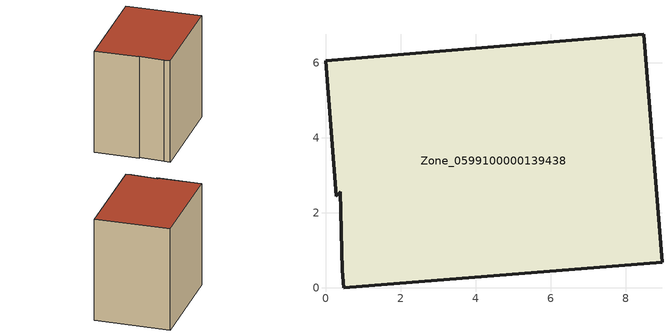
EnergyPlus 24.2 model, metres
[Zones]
Zone_0599100000139438
 floor ground (C_G): 0,6.05 8.48,6.76 8.96,0.69 0.48,0 0.44,0.47 0.4,2.56 0.29,2.44 z0
 wall outside (C_F): 8.48,6.76 0,6.05 0.29,2.44 0.4,2.56 0.44,0.47 0.48,0 8.96,0.69 8.48,6.76 z0:8.52
 roof outside (C_R): 0.29,2.44 0.4,2.56 0.44,0.47 0.48,0 8.96,0.69 8.48,6.76 0,6.05 z8.52
[BUILDING]
Pand.0599100000139438: North Axis=0; Terrain=City; Loads Convergence Tolerance Value=0.04; Temperature Convergence Tolerance Value=0.4; Solar Distribution=FullExterior; Maximum Number of Warmup Days=25; Minimum Number of Warmup Days=1
[Site:Location]
Rotterdam.The.Hague.AP_ZH_NLD Design_Conditions: Latitude=51.96; Longitude=4.45; Time Zone=1; Elevation=-4.5
[SITE:GROUNDTEMPERATURE:BUILDINGSURFACE]
18, 18, 18, 18, 18, 18, 18, 18, 18, 18, 18, 18
[MATERIAL] Thermal Absorptance=0.9; Solar Absorptance=0.7; Visible Absorptance=0.7
Name | Roughness | Thickness | Conductivity | Density | Specific Heat
G.TI.1946-1964 | MediumSmooth | 0.15 | 1 | 540 | 1210
F.TI.1946-1964 | Rough | 0.3 | 0.857143 | 1920 | 840
R.TI.1946-1964 | MediumRough | 0.2 | 0.277778 | 1500 | 1000
[CONSTRUCTION]
C_G: G.TI.1946-1964
C_F: F.TI.1946-1964
C_R: R.TI.1946-1964
[ZONE]
Zone_0599100000139438: Type=1; Multiplier=1; Ceiling Height=Autocalculate; Volume=Autocalculate; Floor Area=autocalculate; Part of Total Floor Area=Yes
[ZONEINFILTRATION:DESIGNFLOWRATE]
Infil_Zone_0599100000139438: Zone or ZoneList or Space or SpaceList=Zone_0599100000139438; Schedule=AlwaysOn; Design Flow Rate Calculation Method=Flow/Area; Flow Rate per Floor Area=0.003; Constant Term Coefficient=1; Temperature Term Coefficient=0; Velocity Term Coefficient=0; Velocity Squared Term Coefficient=0
[HVACTEMPLATE:ZONE:IDEALLOADSAIRSYSTEM]
Zone_0599100000139438: Maximum Heating Supply Air Temperature=50; Minimum Cooling Supply Air Temperature=13; Maximum Heating Supply Air Humidity Ratio=0.0156; Minimum Cooling Supply Air Humidity Ratio=0.0077; Heating Limit=NoLimit; Cooling Limit=NoLimit; Dehumidification Control Type=ConstantSensibleHeatRatio; Cooling Sensible Heat Ratio=0.7; Dehumidification Setpoint=60; Humidification Control Type=None; Humidification Setpoint=30; Outdoor Air Method=None; Outdoor Air Flow Rate per Person=0.00944; Outdoor Air Flow Rate per Zone Floor Area=0; Outdoor Air Flow Rate per Zone=0; Demand Controlled Ventilation Type=None; Outdoor Air Economizer Type=NoEconomizer; Heat Recovery Type=None; Sensible Heat Recovery Effectiveness=0.7; Latent Heat Recovery Effectiveness=0.65
[ZONECONTROL:THERMOSTAT]
ThermostatControl_Zone_0599100000139438: Zone or ZoneList=Zone_0599100000139438; Control Type Schedule=DualSetpointControlType; Control 1=Thermostat_Zone_0599100000139438; Temperature Difference Between Cutout And Setpoint=0
[THERMOSTATSETPOINT:DUALSETPOINT]
Thermostat_Zone_0599100000139438: Heating Setpoint Temperature Schedule=HeatingSetpoint_Zone_0599100000139438; Cooling Setpoint Temperature Schedule=CoolingSetpoint_Zone_0599100000139438
[SCHEDULE:COMPACT]
HeatingSetpoint_Zone_0599100000139438: Through: 12/31, For: AllDays, Until: 24:00, 21
CoolingSetpoint_Zone_0599100000139438: Through: 12/31, For: AllDays, Until: 24:00, 24
DualSetpointControlType: Through: 12/31, For: AllDays, Until: 24:00, 4
AlwaysOn: Through: 12/31, For: AllDays, Until: 24:00, 1
